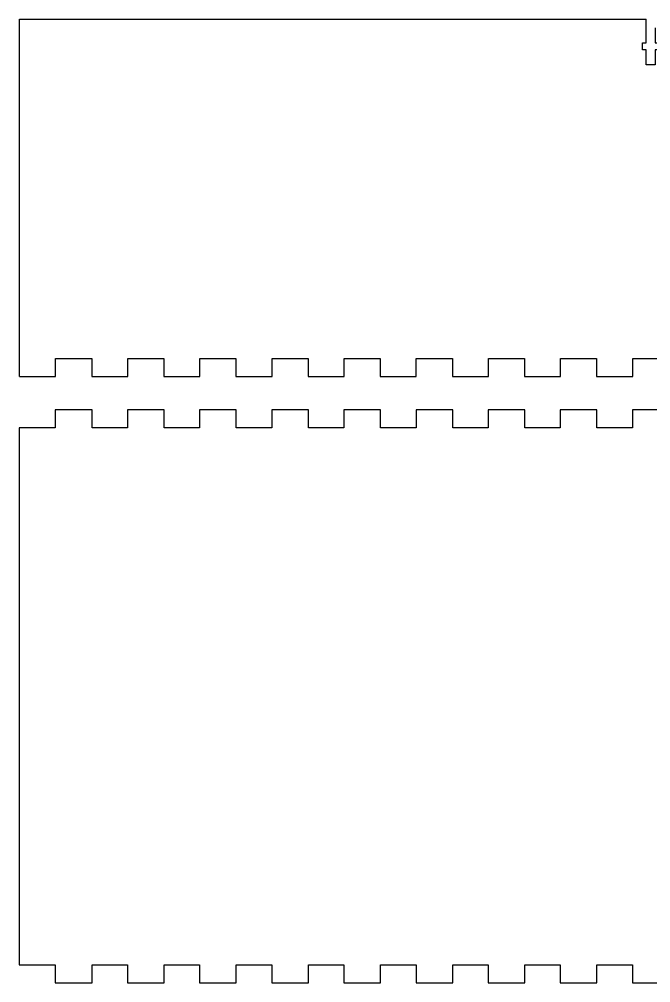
# Model space of a CAD drawing. Header units: millimetres. Extents: x -118 to 856, y -46 to 612.
# Drawn here: x 435.4 to 645.5, y 291.3 to 611.6 of the extents above; entities that cross this region are included whole.
import ezdxf

# ---------------------------------------------------------------- set-up
doc = ezdxf.new("R2010")
doc.units = ezdxf.units.MM

# ---------------------------------------------------------------- blocks, each defined once
blk = doc.blocks.new('M3 Bolt Nut Slot')
for p, q in [((-12.4, -3), (-12.4, 0)), ((-12.4, 0), (-7.4, 0)), ((-7.4, 0), (-7.4, 1.25)), ((-7.4, 1.25), (-5, 1.25)), ((-5, 1.25), (-5, 0)), ((-5, 0), (0, 0)), ((-7.4, -3), (-12.4, -3)), ((-7.4, -4.25), (-7.4, -3)), ((0, -3), (-5, -3)), ((-5, -3), (-5, -4.25)), ((-5, -4.25), (-7.4, -4.25))]:
    blk.add_line(p, q)
blk = doc.blocks.new('Back Panel')
for p, q in [((0, -115.952), (0, 2.798)), ((0, 2.798), (208.5, 2.798)), ((0, -115.952), (0, 2.798)), ((0, 2.798), (208.5, 2.798)), ((0, -115.952), (0, 2.798)), ((0, 2.798), (208.5, 2.798)), ((0, -115.952), (0, 2.798)), ((0, 2.798), (208.5, 2.798)), ((0, -115.952), (0, 2.798)), ((0, 2.798), (208.5, 2.798)), ((0, -115.952), (0, 2.798)), ((0, 2.798), (208.5, 2.798)), ((0, -115.952), (0, 2.798)), ((0, 2.798), (208.5, 2.798)), ((0, -115.952), (0, 2.798)), ((0, 2.798), (208.5, 2.798)), ((0, -115.952), (0, 2.798)), ((0, 2.798), (208.5, 2.798)), ((0, -115.952), (0, 2.798)), ((0, 2.798), (208.5, 2.798)), ((0, -115.952), (0, 2.798)), ((0, 2.798), (208.5, 2.798)), ((0, -115.952), (0, 2.798)), ((0, 2.798), (208.5, 2.798)), ((0, -115.952), (0, 2.798)), ((0, 2.798), (208.5, 2.798)), ((0, -115.952), (0, 2.798)), ((0, 2.798), (208.5, 2.798)), ((0, -115.952), (0, 2.798)), ((0, 2.798), (208.5, 2.798)), ((0, -115.952), (0, 2.798)), ((0, 2.798), (208.5, 2.798)), ((0, -115.952), (0, 2.798)), ((0, 2.798), (208.5, 2.798)), ((0, -115.952), (0, 2.798)), ((0, 2.798), (208.5, 2.798)), ((0, -115.952), (0, 2.798)), ((0, 2.798), (208.5, 2.798)), ((0, -115.952), (0, 2.798)), ((0, 2.798), (208.5, 2.798)), ((0, -115.952), (0, 2.798)), ((0, 2.798), (208.5, 2.798)), ((0, -115.952), (0, 2.798)), ((0, 2.798), (208.5, 2.798)), ((0, -115.952), (0, 2.798)), ((0, 2.798), (208.5, 2.798)), ((0, -115.952), (0, 2.798)), ((0, 2.798), (208.5, 2.798)), ((0, -115.952), (0, 2.798)), ((0, 2.798), (208.5, 2.798)), ((0, -115.952), (0, 2.798)), ((0, 2.798), (208.5, 2.798)), ((0, -115.952), (0, 2.798)), ((0, 2.798), (208.5, 2.798)), ((0, -115.952), (0, 2.798)), ((0, 2.798), (208.5, 2.798)), ((0, -115.952), (0, 2.798)), ((0, 2.798), (208.5, 2.798)), ((0, -115.952), (0, 2.798)), ((0, 2.798), (208.5, 2.798)), ((208.5, 0), (208.5, 2.798)), ((208.5, 0), (208.5, 2.798)), ((208.5, 0), (208.5, 2.798)), ((208.5, 0), (208.5, 2.798)), ((208.5, 0), (208.5, 2.798)), ((208.5, 0), (208.5, 2.798)), ((208.5, 0), (208.5, 2.798)), ((208.5, 0), (208.5, 2.798)), ((208.5, 0), (208.5, 2.798)), ((208.5, 0), (208.5, 2.798)), ((208.5, 0), (208.5, 2.798)), ((208.5, 0), (208.5, 2.798)), ((208.5, 0), (208.5, 2.798)), ((208.5, 0), (208.5, 2.798)), ((208.5, 0), (208.5, 2.798)), ((208.5, 0), (208.5, 2.798)), ((208.5, 0), (208.5, 2.798)), ((208.5, 0), (208.5, 2.798)), ((208.5, 0), (208.5, 2.798)), ((208.5, 0), (208.5, 2.798)), ((208.5, 0), (208.5, 2.798)), ((208.5, 0), (208.5, 2.798)), ((208.5, 0), (208.5, 2.798)), ((208.5, 0), (208.5, 2.798)), ((208.5, 0), (208.5, 2.798)), ((208.5, 0), (208.5, 2.798)), ((208.5, 0), (208.5, 2.798)), ((208.5, 0), (208.5, 2.798)), ((208.5, 0), (208.5, 2.798)), ((208.5, 0), (208.5, 2.798)), ((12, -115.952), (12, -109.952)), ((12, -109.952), (24, -109.952)), ((12, -115.952), (12, -109.952)), ((12, -109.952), (24, -109.952)), ((12, -115.952), (12, -109.952)), ((12, -109.952), (24, -109.952)), ((12, -115.952), (12, -109.952)), ((12, -109.952), (24, -109.952)), ((12, -115.952), (12, -109.952)), ((12, -109.952), (24, -109.952)), ((12, -115.952), (12, -109.952)), ((12, -109.952), (24, -109.952)), ((12, -115.952), (12, -109.952)), ((12, -109.952), (24, -109.952)), ((12, -115.952), (12, -109.952)), ((12, -109.952), (24, -109.952)), ((12, -115.952), (12, -109.952)), ((12, -109.952), (24, -109.952)), ((12, -115.952), (12, -109.952)), ((12, -109.952), (24, -109.952)), ((12, -115.952), (12, -109.952)), ((12, -109.952), (24, -109.952)), ((12, -115.952), (12, -109.952)), ((12, -109.952), (24, -109.952)), ((12, -115.952), (12, -109.952)), ((12, -109.952), (24, -109.952)), ((12, -115.952), (12, -109.952)), ((12, -109.952), (24, -109.952)), ((12, -115.952), (12, -109.952)), ((12, -109.952), (24, -109.952)), ((12, -115.952), (12, -109.952)), ((12, -109.952), (24, -109.952)), ((12, -115.952), (12, -109.952)), ((12, -109.952), (24, -109.952)), ((12, -115.952), (12, -109.952)), ((12, -109.952), (24, -109.952)), ((12, -115.952), (12, -109.952)), ((12, -109.952), (24, -109.952)), ((12, -115.952), (12, -109.952)), ((12, -109.952), (24, -109.952)), ((12, -115.952), (12, -109.952)), ((12, -109.952), (24, -109.952)), ((12, -115.952), (12, -109.952)), ((12, -109.952), (24, -109.952)), ((12, -115.952), (12, -109.952)), ((12, -109.952), (24, -109.952)), ((12, -115.952), (12, -109.952)), ((12, -109.952), (24, -109.952)), ((12, -115.952), (12, -109.952)), ((12, -109.952), (24, -109.952)), ((12, -115.952), (12, -109.952)), ((12, -109.952), (24, -109.952)), ((12, -115.952), (12, -109.952)), ((12, -109.952), (24, -109.952)), ((12, -115.952), (12, -109.952)), ((12, -109.952), (24, -109.952)), ((12, -115.952), (12, -109.952)), ((12, -109.952), (24, -109.952)), ((12, -115.952), (12, -109.952)), ((12, -109.952), (24, -109.952)), ((24, -109.952), (24, -115.952)), ((24, -109.952), (24, -115.952)), ((24, -109.952), (24, -115.952)), ((24, -109.952), (24, -115.952)), ((24, -109.952), (24, -115.952)), ((24, -109.952), (24, -115.952)), ((24, -109.952), (24, -115.952)), ((24, -109.952), (24, -115.952)), ((24, -109.952), (24, -115.952)), ((24, -109.952), (24, -115.952)), ((24, -109.952), (24, -115.952)), ((24, -109.952), (24, -115.952)), ((24, -109.952), (24, -115.952)), ((24, -109.952), (24, -115.952)), ((24, -109.952), (24, -115.952)), ((24, -109.952), (24, -115.952)), ((24, -109.952), (24, -115.952)), ((24, -109.952), (24, -115.952)), ((24, -109.952), (24, -115.952)), ((24, -109.952), (24, -115.952)), ((24, -109.952), (24, -115.952)), ((24, -109.952), (24, -115.952)), ((24, -109.952), (24, -115.952)), ((24, -109.952), (24, -115.952)), ((24, -109.952), (24, -115.952)), ((24, -109.952), (24, -115.952)), ((24, -109.952), (24, -115.952)), ((24, -109.952), (24, -115.952)), ((24, -109.952), (24, -115.952)), ((24, -109.952), (24, -115.952)), ((36, -115.952), (36, -109.952)), ((36, -109.952), (48, -109.952)), ((36, -115.952), (36, -109.952)), ((36, -109.952), (48, -109.952)), ((36, -115.952), (36, -109.952)), ((36, -109.952), (48, -109.952)), ((36, -115.952), (36, -109.952)), ((36, -109.952), (48, -109.952)), ((36, -115.952), (36, -109.952)), ((36, -109.952), (48, -109.952)), ((36, -115.952), (36, -109.952)), ((36, -109.952), (48, -109.952)), ((36, -115.952), (36, -109.952)), ((36, -109.952), (48, -109.952)), ((36, -115.952), (36, -109.952)), ((36, -109.952), (48, -109.952)), ((36, -115.952), (36, -109.952)), ((36, -109.952), (48, -109.952)), ((36, -115.952), (36, -109.952)), ((36, -109.952), (48, -109.952)), ((36, -115.952), (36, -109.952)), ((36, -109.952), (48, -109.952)), ((36, -115.952), (36, -109.952)), ((36, -109.952), (48, -109.952)), ((36, -115.952), (36, -109.952)), ((36, -109.952), (48, -109.952)), ((36, -115.952), (36, -109.952)), ((36, -109.952), (48, -109.952)), ((36, -115.952), (36, -109.952)), ((36, -109.952), (48, -109.952)), ((36, -115.952), (36, -109.952)), ((36, -109.952), (48, -109.952)), ((36, -115.952), (36, -109.952)), ((36, -109.952), (48, -109.952)), ((36, -115.952), (36, -109.952)), ((36, -109.952), (48, -109.952)), ((36, -115.952), (36, -109.952)), ((36, -109.952), (48, -109.952)), ((36, -115.952), (36, -109.952)), ((36, -109.952), (48, -109.952)), ((36, -115.952), (36, -109.952)), ((36, -109.952), (48, -109.952)), ((36, -115.952), (36, -109.952)), ((36, -109.952), (48, -109.952)), ((36, -115.952), (36, -109.952)), ((36, -109.952), (48, -109.952)), ((36, -115.952), (36, -109.952)), ((36, -109.952), (48, -109.952)), ((36, -115.952), (36, -109.952)), ((36, -109.952), (48, -109.952)), ((36, -115.952), (36, -109.952)), ((36, -109.952), (48, -109.952)), ((36, -115.952), (36, -109.952)), ((36, -109.952), (48, -109.952)), ((36, -115.952), (36, -109.952)), ((36, -109.952), (48, -109.952)), ((36, -115.952), (36, -109.952)), ((36, -109.952), (48, -109.952)), ((36, -115.952), (36, -109.952)), ((36, -109.952), (48, -109.952)), ((48, -109.952), (48, -115.952)), ((48, -109.952), (48, -115.952)), ((48, -109.952), (48, -115.952)), ((48, -109.952), (48, -115.952)), ((48, -109.952), (48, -115.952)), ((48, -109.952), (48, -115.952)), ((48, -109.952), (48, -115.952)), ((48, -109.952), (48, -115.952)), ((48, -109.952), (48, -115.952)), ((48, -109.952), (48, -115.952)), ((48, -109.952), (48, -115.952)), ((48, -109.952), (48, -115.952)), ((48, -109.952), (48, -115.952)), ((48, -109.952), (48, -115.952)), ((48, -109.952), (48, -115.952)), ((48, -109.952), (48, -115.952)), ((48, -109.952), (48, -115.952)), ((48, -109.952), (48, -115.952)), ((48, -109.952), (48, -115.952)), ((48, -109.952), (48, -115.952)), ((48, -109.952), (48, -115.952)), ((48, -109.952), (48, -115.952)), ((48, -109.952), (48, -115.952)), ((48, -109.952), (48, -115.952)), ((48, -109.952), (48, -115.952)), ((48, -109.952), (48, -115.952)), ((48, -109.952), (48, -115.952)), ((48, -109.952), (48, -115.952)), ((48, -109.952), (48, -115.952)), ((48, -109.952), (48, -115.952)), ((60, -115.952), (60, -109.952)), ((60, -109.952), (72, -109.952)), ((60, -115.952), (60, -109.952)), ((60, -109.952), (72, -109.952)), ((60, -115.952), (60, -109.952)), ((60, -109.952), (72, -109.952)), ((60, -115.952), (60, -109.952)), ((60, -109.952), (72, -109.952)), ((60, -115.952), (60, -109.952)), ((60, -109.952), (72, -109.952)), ((60, -115.952), (60, -109.952)), ((60, -109.952), (72, -109.952)), ((60, -115.952), (60, -109.952)), ((60, -109.952), (72, -109.952)), ((60, -115.952), (60, -109.952)), ((60, -109.952), (72, -109.952)), ((60, -115.952), (60, -109.952)), ((60, -109.952), (72, -109.952)), ((60, -115.952), (60, -109.952)), ((60, -109.952), (72, -109.952)), ((60, -115.952), (60, -109.952)), ((60, -109.952), (72, -109.952)), ((60, -115.952), (60, -109.952)), ((60, -109.952), (72, -109.952)), ((60, -115.952), (60, -109.952)), ((60, -109.952), (72, -109.952)), ((60, -115.952), (60, -109.952)), ((60, -109.952), (72, -109.952)), ((60, -115.952), (60, -109.952)), ((60, -109.952), (72, -109.952)), ((60, -115.952), (60, -109.952)), ((60, -109.952), (72, -109.952)), ((60, -115.952), (60, -109.952)), ((60, -109.952), (72, -109.952)), ((60, -115.952), (60, -109.952)), ((60, -109.952), (72, -109.952)), ((60, -115.952), (60, -109.952)), ((60, -109.952), (72, -109.952)), ((60, -115.952), (60, -109.952)), ((60, -109.952), (72, -109.952)), ((60, -115.952), (60, -109.952)), ((60, -109.952), (72, -109.952)), ((60, -115.952), (60, -109.952)), ((60, -109.952), (72, -109.952)), ((60, -115.952), (60, -109.952)), ((60, -109.952), (72, -109.952)), ((60, -115.952), (60, -109.952)), ((60, -109.952), (72, -109.952)), ((60, -115.952), (60, -109.952)), ((60, -109.952), (72, -109.952)), ((60, -115.952), (60, -109.952)), ((60, -109.952), (72, -109.952)), ((60, -115.952), (60, -109.952)), ((60, -109.952), (72, -109.952)), ((60, -115.952), (60, -109.952)), ((60, -109.952), (72, -109.952)), ((60, -115.952), (60, -109.952)), ((60, -109.952), (72, -109.952)), ((60, -115.952), (60, -109.952)), ((60, -109.952), (72, -109.952)), ((72, -109.952), (72, -115.952)), ((72, -109.952), (72, -115.952)), ((72, -109.952), (72, -115.952)), ((72, -109.952), (72, -115.952)), ((72, -109.952), (72, -115.952)), ((72, -109.952), (72, -115.952)), ((72, -109.952), (72, -115.952)), ((72, -109.952), (72, -115.952)), ((72, -109.952), (72, -115.952)), ((72, -109.952), (72, -115.952)), ((72, -109.952), (72, -115.952)), ((72, -109.952), (72, -115.952)), ((72, -109.952), (72, -115.952)), ((72, -109.952), (72, -115.952)), ((72, -109.952), (72, -115.952)), ((72, -109.952), (72, -115.952)), ((72, -109.952), (72, -115.952)), ((72, -109.952), (72, -115.952)), ((72, -109.952), (72, -115.952)), ((72, -109.952), (72, -115.952)), ((72, -109.952), (72, -115.952)), ((72, -109.952), (72, -115.952)), ((72, -109.952), (72, -115.952)), ((72, -109.952), (72, -115.952)), ((72, -109.952), (72, -115.952)), ((72, -109.952), (72, -115.952)), ((72, -109.952), (72, -115.952)), ((72, -109.952), (72, -115.952)), ((72, -109.952), (72, -115.952)), ((72, -109.952), (72, -115.952)), ((84, -115.952), (84, -109.952)), ((84, -109.952), (96, -109.952)), ((84, -115.952), (84, -109.952)), ((84, -109.952), (96, -109.952)), ((84, -115.952), (84, -109.952)), ((84, -109.952), (96, -109.952)), ((84, -115.952), (84, -109.952)), ((84, -109.952), (96, -109.952)), ((84, -115.952), (84, -109.952)), ((84, -109.952), (96, -109.952)), ((84, -115.952), (84, -109.952)), ((84, -109.952), (96, -109.952)), ((84, -115.952), (84, -109.952)), ((84, -109.952), (96, -109.952)), ((84, -115.952), (84, -109.952)), ((84, -109.952), (96, -109.952)), ((84, -115.952), (84, -109.952)), ((84, -109.952), (96, -109.952)), ((84, -115.952), (84, -109.952)), ((84, -109.952), (96, -109.952)), ((84, -115.952), (84, -109.952)), ((84, -109.952), (96, -109.952)), ((84, -115.952), (84, -109.952)), ((84, -109.952), (96, -109.952)), ((84, -115.952), (84, -109.952)), ((84, -109.952), (96, -109.952)), ((84, -115.952), (84, -109.952)), ((84, -109.952), (96, -109.952)), ((84, -115.952), (84, -109.952)), ((84, -109.952), (96, -109.952)), ((84, -115.952), (84, -109.952)), ((84, -109.952), (96, -109.952)), ((84, -115.952), (84, -109.952)), ((84, -109.952), (96, -109.952)), ((84, -115.952), (84, -109.952)), ((84, -109.952), (96, -109.952)), ((84, -115.952), (84, -109.952)), ((84, -109.952), (96, -109.952)), ((84, -115.952), (84, -109.952)), ((84, -109.952), (96, -109.952)), ((84, -115.952), (84, -109.952)), ((84, -109.952), (96, -109.952)), ((84, -115.952), (84, -109.952)), ((84, -109.952), (96, -109.952)), ((84, -115.952), (84, -109.952)), ((84, -109.952), (96, -109.952)), ((84, -115.952), (84, -109.952)), ((84, -109.952), (96, -109.952)), ((84, -115.952), (84, -109.952)), ((84, -109.952), (96, -109.952)), ((84, -115.952), (84, -109.952)), ((84, -109.952), (96, -109.952)), ((84, -115.952), (84, -109.952)), ((84, -109.952), (96, -109.952)), ((84, -115.952), (84, -109.952)), ((84, -109.952), (96, -109.952)), ((84, -115.952), (84, -109.952)), ((84, -109.952), (96, -109.952)), ((84, -115.952), (84, -109.952)), ((84, -109.952), (96, -109.952)), ((96, -109.952), (96, -115.952)), ((96, -109.952), (96, -115.952)), ((96, -109.952), (96, -115.952)), ((96, -109.952), (96, -115.952)), ((96, -109.952), (96, -115.952)), ((96, -109.952), (96, -115.952)), ((96, -109.952), (96, -115.952)), ((96, -109.952), (96, -115.952)), ((96, -109.952), (96, -115.952)), ((96, -109.952), (96, -115.952)), ((96, -109.952), (96, -115.952)), ((96, -109.952), (96, -115.952)), ((96, -109.952), (96, -115.952)), ((96, -109.952), (96, -115.952)), ((96, -109.952), (96, -115.952)), ((96, -109.952), (96, -115.952)), ((96, -109.952), (96, -115.952)), ((96, -109.952), (96, -115.952)), ((96, -109.952), (96, -115.952)), ((96, -109.952), (96, -115.952)), ((96, -109.952), (96, -115.952)), ((96, -109.952), (96, -115.952)), ((96, -109.952), (96, -115.952)), ((96, -109.952), (96, -115.952)), ((96, -109.952), (96, -115.952)), ((96, -109.952), (96, -115.952)), ((96, -109.952), (96, -115.952)), ((96, -109.952), (96, -115.952)), ((96, -109.952), (96, -115.952)), ((96, -109.952), (96, -115.952)), ((108, -115.952), (108, -109.952)), ((108, -109.952), (120, -109.952)), ((108, -115.952), (108, -109.952)), ((108, -109.952), (120, -109.952)), ((108, -115.952), (108, -109.952)), ((108, -109.952), (120, -109.952)), ((108, -115.952), (108, -109.952)), ((108, -109.952), (120, -109.952)), ((108, -115.952), (108, -109.952)), ((108, -109.952), (120, -109.952)), ((108, -115.952), (108, -109.952)), ((108, -109.952), (120, -109.952)), ((108, -115.952), (108, -109.952)), ((108, -109.952), (120, -109.952)), ((108, -115.952), (108, -109.952)), ((108, -109.952), (120, -109.952)), ((108, -115.952), (108, -109.952)), ((108, -109.952), (120, -109.952)), ((108, -115.952), (108, -109.952)), ((108, -109.952), (120, -109.952)), ((108, -115.952), (108, -109.952)), ((108, -109.952), (120, -109.952)), ((108, -115.952), (108, -109.952)), ((108, -109.952), (120, -109.952)), ((108, -115.952), (108, -109.952)), ((108, -109.952), (120, -109.952)), ((108, -115.952), (108, -109.952)), ((108, -109.952), (120, -109.952)), ((108, -115.952), (108, -109.952)), ((108, -109.952), (120, -109.952)), ((108, -115.952), (108, -109.952)), ((108, -109.952), (120, -109.952)), ((108, -115.952), (108, -109.952)), ((108, -109.952), (120, -109.952)), ((108, -115.952), (108, -109.952)), ((108, -109.952), (120, -109.952)), ((108, -115.952), (108, -109.952)), ((108, -109.952), (120, -109.952)), ((108, -115.952), (108, -109.952)), ((108, -109.952), (120, -109.952)), ((108, -115.952), (108, -109.952)), ((108, -109.952), (120, -109.952)), ((108, -115.952), (108, -109.952)), ((108, -109.952), (120, -109.952)), ((108, -115.952), (108, -109.952)), ((108, -109.952), (120, -109.952)), ((108, -115.952), (108, -109.952)), ((108, -109.952), (120, -109.952)), ((108, -115.952), (108, -109.952)), ((108, -109.952), (120, -109.952)), ((108, -115.952), (108, -109.952)), ((108, -109.952), (120, -109.952)), ((108, -115.952), (108, -109.952)), ((108, -109.952), (120, -109.952)), ((108, -115.952), (108, -109.952)), ((108, -109.952), (120, -109.952)), ((108, -115.952), (108, -109.952)), ((108, -109.952), (120, -109.952)), ((108, -115.952), (108, -109.952)), ((108, -109.952), (120, -109.952)), ((120, -109.952), (120, -115.952)), ((120, -109.952), (120, -115.952)), ((120, -109.952), (120, -115.952)), ((120, -109.952), (120, -115.952)), ((120, -109.952), (120, -115.952)), ((120, -109.952), (120, -115.952)), ((120, -109.952), (120, -115.952)), ((120, -109.952), (120, -115.952)), ((120, -109.952), (120, -115.952)), ((120, -109.952), (120, -115.952)), ((120, -109.952), (120, -115.952)), ((120, -109.952), (120, -115.952)), ((120, -109.952), (120, -115.952)), ((120, -109.952), (120, -115.952)), ((120, -109.952), (120, -115.952)), ((120, -109.952), (120, -115.952)), ((120, -109.952), (120, -115.952)), ((120, -109.952), (120, -115.952)), ((120, -109.952), (120, -115.952)), ((120, -109.952), (120, -115.952)), ((120, -109.952), (120, -115.952)), ((120, -109.952), (120, -115.952)), ((120, -109.952), (120, -115.952)), ((120, -109.952), (120, -115.952)), ((120, -109.952), (120, -115.952)), ((120, -109.952), (120, -115.952)), ((120, -109.952), (120, -115.952)), ((120, -109.952), (120, -115.952)), ((120, -109.952), (120, -115.952)), ((120, -109.952), (120, -115.952)), ((132, -115.952), (132, -109.952)), ((132, -109.952), (144, -109.952)), ((132, -115.952), (132, -109.952)), ((132, -109.952), (144, -109.952)), ((132, -115.952), (132, -109.952)), ((132, -109.952), (144, -109.952)), ((132, -115.952), (132, -109.952)), ((132, -109.952), (144, -109.952)), ((132, -115.952), (132, -109.952)), ((132, -109.952), (144, -109.952)), ((132, -115.952), (132, -109.952)), ((132, -109.952), (144, -109.952)), ((132, -115.952), (132, -109.952)), ((132, -109.952), (144, -109.952)), ((132, -115.952), (132, -109.952)), ((132, -109.952), (144, -109.952)), ((132, -115.952), (132, -109.952)), ((132, -109.952), (144, -109.952)), ((132, -115.952), (132, -109.952)), ((132, -109.952), (144, -109.952)), ((132, -115.952), (132, -109.952)), ((132, -109.952), (144, -109.952)), ((132, -115.952), (132, -109.952)), ((132, -109.952), (144, -109.952)), ((132, -115.952), (132, -109.952)), ((132, -109.952), (144, -109.952)), ((132, -115.952), (132, -109.952)), ((132, -109.952), (144, -109.952)), ((132, -115.952), (132, -109.952)), ((132, -109.952), (144, -109.952)), ((132, -115.952), (132, -109.952)), ((132, -109.952), (144, -109.952)), ((132, -115.952), (132, -109.952)), ((132, -109.952), (144, -109.952)), ((132, -115.952), (132, -109.952)), ((132, -109.952), (144, -109.952)), ((132, -115.952), (132, -109.952)), ((132, -109.952), (144, -109.952)), ((132, -115.952), (132, -109.952)), ((132, -109.952), (144, -109.952)), ((132, -115.952), (132, -109.952)), ((132, -109.952), (144, -109.952)), ((132, -115.952), (132, -109.952)), ((132, -109.952), (144, -109.952)), ((132, -115.952), (132, -109.952)), ((132, -109.952), (144, -109.952)), ((132, -115.952), (132, -109.952)), ((132, -109.952), (144, -109.952)), ((132, -115.952), (132, -109.952)), ((132, -109.952), (144, -109.952)), ((132, -115.952), (132, -109.952)), ((132, -109.952), (144, -109.952)), ((132, -115.952), (132, -109.952)), ((132, -109.952), (144, -109.952)), ((132, -115.952), (132, -109.952)), ((132, -109.952), (144, -109.952)), ((132, -115.952), (132, -109.952)), ((132, -109.952), (144, -109.952)), ((132, -115.952), (132, -109.952)), ((132, -109.952), (144, -109.952)), ((144, -109.952), (144, -115.952)), ((144, -109.952), (144, -115.952)), ((144, -109.952), (144, -115.952)), ((144, -109.952), (144, -115.952)), ((144, -109.952), (144, -115.952)), ((144, -109.952), (144, -115.952)), ((144, -109.952), (144, -115.952)), ((144, -109.952), (144, -115.952)), ((144, -109.952), (144, -115.952)), ((144, -109.952), (144, -115.952)), ((144, -109.952), (144, -115.952)), ((144, -109.952), (144, -115.952)), ((144, -109.952), (144, -115.952)), ((144, -109.952), (144, -115.952)), ((144, -109.952), (144, -115.952)), ((144, -109.952), (144, -115.952)), ((144, -109.952), (144, -115.952)), ((144, -109.952), (144, -115.952)), ((144, -109.952), (144, -115.952)), ((144, -109.952), (144, -115.952)), ((144, -109.952), (144, -115.952)), ((144, -109.952), (144, -115.952)), ((144, -109.952), (144, -115.952)), ((144, -109.952), (144, -115.952)), ((144, -109.952), (144, -115.952)), ((144, -109.952), (144, -115.952)), ((144, -109.952), (144, -115.952)), ((144, -109.952), (144, -115.952)), ((144, -109.952), (144, -115.952)), ((144, -109.952), (144, -115.952)), ((156, -115.952), (156, -109.952)), ((156, -109.952), (168, -109.952)), ((156, -115.952), (156, -109.952)), ((156, -109.952), (168, -109.952)), ((156, -115.952), (156, -109.952)), ((156, -109.952), (168, -109.952)), ((156, -115.952), (156, -109.952)), ((156, -109.952), (168, -109.952)), ((156, -115.952), (156, -109.952)), ((156, -109.952), (168, -109.952)), ((156, -115.952), (156, -109.952)), ((156, -109.952), (168, -109.952)), ((156, -115.952), (156, -109.952)), ((156, -109.952), (168, -109.952)), ((156, -115.952), (156, -109.952)), ((156, -109.952), (168, -109.952)), ((156, -115.952), (156, -109.952)), ((156, -109.952), (168, -109.952)), ((156, -115.952), (156, -109.952)), ((156, -109.952), (168, -109.952)), ((156, -115.952), (156, -109.952)), ((156, -109.952), (168, -109.952)), ((156, -115.952), (156, -109.952)), ((156, -109.952), (168, -109.952)), ((156, -115.952), (156, -109.952)), ((156, -109.952), (168, -109.952)), ((156, -115.952), (156, -109.952)), ((156, -109.952), (168, -109.952)), ((156, -115.952), (156, -109.952)), ((156, -109.952), (168, -109.952)), ((156, -115.952), (156, -109.952)), ((156, -109.952), (168, -109.952)), ((156, -115.952), (156, -109.952)), ((156, -109.952), (168, -109.952)), ((156, -115.952), (156, -109.952)), ((156, -109.952), (168, -109.952)), ((156, -115.952), (156, -109.952)), ((156, -109.952), (168, -109.952)), ((156, -115.952), (156, -109.952)), ((156, -109.952), (168, -109.952)), ((156, -115.952), (156, -109.952)), ((156, -109.952), (168, -109.952)), ((156, -115.952), (156, -109.952)), ((156, -109.952), (168, -109.952)), ((156, -115.952), (156, -109.952)), ((156, -109.952), (168, -109.952)), ((156, -115.952), (156, -109.952)), ((156, -109.952), (168, -109.952)), ((156, -115.952), (156, -109.952)), ((156, -109.952), (168, -109.952)), ((156, -115.952), (156, -109.952)), ((156, -109.952), (168, -109.952)), ((156, -115.952), (156, -109.952)), ((156, -109.952), (168, -109.952)), ((156, -115.952), (156, -109.952)), ((156, -109.952), (168, -109.952)), ((156, -115.952), (156, -109.952)), ((156, -109.952), (168, -109.952)), ((156, -115.952), (156, -109.952)), ((156, -109.952), (168, -109.952)), ((168, -109.952), (168, -115.952)), ((168, -109.952), (168, -115.952)), ((168, -109.952), (168, -115.952)), ((168, -109.952), (168, -115.952)), ((168, -109.952), (168, -115.952)), ((168, -109.952), (168, -115.952)), ((168, -109.952), (168, -115.952)), ((168, -109.952), (168, -115.952)), ((168, -109.952), (168, -115.952)), ((168, -109.952), (168, -115.952)), ((168, -109.952), (168, -115.952)), ((168, -109.952), (168, -115.952)), ((168, -109.952), (168, -115.952)), ((168, -109.952), (168, -115.952)), ((168, -109.952), (168, -115.952)), ((168, -109.952), (168, -115.952)), ((168, -109.952), (168, -115.952)), ((168, -109.952), (168, -115.952)), ((168, -109.952), (168, -115.952)), ((168, -109.952), (168, -115.952)), ((168, -109.952), (168, -115.952)), ((168, -109.952), (168, -115.952)), ((168, -109.952), (168, -115.952)), ((168, -109.952), (168, -115.952)), ((168, -109.952), (168, -115.952)), ((168, -109.952), (168, -115.952)), ((168, -109.952), (168, -115.952)), ((168, -109.952), (168, -115.952)), ((168, -109.952), (168, -115.952)), ((168, -109.952), (168, -115.952)), ((180, -115.952), (180, -109.952)), ((180, -109.952), (192, -109.952)), ((180, -115.952), (180, -109.952)), ((180, -109.952), (192, -109.952)), ((180, -115.952), (180, -109.952)), ((180, -109.952), (192, -109.952)), ((180, -115.952), (180, -109.952)), ((180, -109.952), (192, -109.952)), ((180, -115.952), (180, -109.952)), ((180, -109.952), (192, -109.952)), ((180, -115.952), (180, -109.952)), ((180, -109.952), (192, -109.952)), ((180, -115.952), (180, -109.952)), ((180, -109.952), (192, -109.952)), ((180, -115.952), (180, -109.952)), ((180, -109.952), (192, -109.952)), ((180, -115.952), (180, -109.952)), ((180, -109.952), (192, -109.952)), ((180, -115.952), (180, -109.952)), ((180, -109.952), (192, -109.952)), ((180, -115.952), (180, -109.952)), ((180, -109.952), (192, -109.952)), ((180, -115.952), (180, -109.952)), ((180, -109.952), (192, -109.952)), ((180, -115.952), (180, -109.952)), ((180, -109.952), (192, -109.952)), ((180, -115.952), (180, -109.952)), ((180, -109.952), (192, -109.952)), ((180, -115.952), (180, -109.952)), ((180, -109.952), (192, -109.952)), ((180, -115.952), (180, -109.952)), ((180, -109.952), (192, -109.952)), ((180, -115.952), (180, -109.952)), ((180, -109.952), (192, -109.952)), ((180, -115.952), (180, -109.952)), ((180, -109.952), (192, -109.952)), ((180, -115.952), (180, -109.952)), ((180, -109.952), (192, -109.952)), ((180, -115.952), (180, -109.952)), ((180, -109.952), (192, -109.952)), ((180, -115.952), (180, -109.952)), ((180, -109.952), (192, -109.952)), ((180, -115.952), (180, -109.952)), ((180, -109.952), (192, -109.952)), ((180, -115.952), (180, -109.952)), ((180, -109.952), (192, -109.952)), ((180, -115.952), (180, -109.952)), ((180, -109.952), (192, -109.952)), ((180, -115.952), (180, -109.952)), ((180, -109.952), (192, -109.952)), ((180, -115.952), (180, -109.952)), ((180, -109.952), (192, -109.952)), ((180, -115.952), (180, -109.952)), ((180, -109.952), (192, -109.952)), ((180, -115.952), (180, -109.952)), ((180, -109.952), (192, -109.952)), ((180, -115.952), (180, -109.952)), ((180, -109.952), (192, -109.952)), ((180, -115.952), (180, -109.952)), ((180, -109.952), (192, -109.952)), ((192, -109.952), (192, -115.952)), ((192, -109.952), (192, -115.952)), ((192, -109.952), (192, -115.952)), ((192, -109.952), (192, -115.952)), ((192, -109.952), (192, -115.952)), ((192, -109.952), (192, -115.952)), ((192, -109.952), (192, -115.952)), ((192, -109.952), (192, -115.952)), ((192, -109.952), (192, -115.952)), ((192, -109.952), (192, -115.952)), ((192, -109.952), (192, -115.952)), ((192, -109.952), (192, -115.952)), ((192, -109.952), (192, -115.952)), ((192, -109.952), (192, -115.952)), ((192, -109.952), (192, -115.952)), ((192, -109.952), (192, -115.952)), ((192, -109.952), (192, -115.952)), ((192, -109.952), (192, -115.952)), ((192, -109.952), (192, -115.952)), ((192, -109.952), (192, -115.952)), ((192, -109.952), (192, -115.952)), ((192, -109.952), (192, -115.952)), ((192, -109.952), (192, -115.952)), ((192, -109.952), (192, -115.952)), ((192, -109.952), (192, -115.952)), ((192, -109.952), (192, -115.952)), ((192, -109.952), (192, -115.952)), ((192, -109.952), (192, -115.952)), ((192, -109.952), (192, -115.952)), ((192, -109.952), (192, -115.952)), ((204, -115.952), (204, -109.952)), ((204, -109.952), (216, -109.952)), ((204, -115.952), (204, -109.952)), ((204, -109.952), (216, -109.952)), ((204, -115.952), (204, -109.952)), ((204, -109.952), (216, -109.952)), ((204, -115.952), (204, -109.952)), ((204, -109.952), (216, -109.952)), ((204, -115.952), (204, -109.952)), ((204, -109.952), (216, -109.952)), ((204, -115.952), (204, -109.952)), ((204, -109.952), (216, -109.952)), ((204, -115.952), (204, -109.952)), ((204, -109.952), (216, -109.952)), ((204, -115.952), (204, -109.952)), ((204, -109.952), (216, -109.952)), ((204, -115.952), (204, -109.952)), ((204, -109.952), (216, -109.952)), ((204, -115.952), (204, -109.952)), ((204, -109.952), (216, -109.952)), ((204, -115.952), (204, -109.952)), ((204, -109.952), (216, -109.952)), ((204, -115.952), (204, -109.952)), ((204, -109.952), (216, -109.952)), ((204, -115.952), (204, -109.952)), ((204, -109.952), (216, -109.952)), ((204, -115.952), (204, -109.952)), ((204, -109.952), (216, -109.952)), ((204, -115.952), (204, -109.952)), ((204, -109.952), (216, -109.952)), ((204, -115.952), (204, -109.952)), ((204, -109.952), (216, -109.952)), ((204, -115.952), (204, -109.952)), ((204, -109.952), (216, -109.952)), ((204, -115.952), (204, -109.952)), ((204, -109.952), (216, -109.952)), ((204, -115.952), (204, -109.952)), ((204, -109.952), (216, -109.952)), ((204, -115.952), (204, -109.952)), ((204, -109.952), (216, -109.952)), ((204, -115.952), (204, -109.952)), ((204, -109.952), (216, -109.952)), ((204, -115.952), (204, -109.952)), ((204, -109.952), (216, -109.952)), ((204, -115.952), (204, -109.952)), ((204, -109.952), (216, -109.952)), ((204, -115.952), (204, -109.952)), ((204, -109.952), (216, -109.952)), ((204, -115.952), (204, -109.952)), ((204, -109.952), (216, -109.952)), ((204, -115.952), (204, -109.952)), ((204, -109.952), (216, -109.952)), ((204, -115.952), (204, -109.952)), ((204, -109.952), (216, -109.952)), ((204, -115.952), (204, -109.952)), ((204, -109.952), (216, -109.952)), ((204, -115.952), (204, -109.952)), ((204, -109.952), (216, -109.952)), ((204, -115.952), (204, -109.952)), ((204, -109.952), (216, -109.952)), ((0, -115.952), (12, -115.952)), ((0, -115.952), (12, -115.952)), ((0, -115.952), (12, -115.952)), ((0, -115.952), (12, -115.952)), ((0, -115.952), (12, -115.952)), ((0, -115.952), (12, -115.952)), ((0, -115.952), (12, -115.952)), ((0, -115.952), (12, -115.952)), ((0, -115.952), (12, -115.952)), ((0, -115.952), (12, -115.952)), ((0, -115.952), (12, -115.952)), ((0, -115.952), (12, -115.952)), ((0, -115.952), (12, -115.952)), ((0, -115.952), (12, -115.952)), ((0, -115.952), (12, -115.952)), ((0, -115.952), (12, -115.952)), ((0, -115.952), (12, -115.952)), ((0, -115.952), (12, -115.952)), ((0, -115.952), (12, -115.952)), ((0, -115.952), (12, -115.952)), ((0, -115.952), (12, -115.952)), ((0, -115.952), (12, -115.952)), ((0, -115.952), (12, -115.952)), ((0, -115.952), (12, -115.952)), ((0, -115.952), (12, -115.952)), ((0, -115.952), (12, -115.952)), ((0, -115.952), (12, -115.952)), ((0, -115.952), (12, -115.952)), ((0, -115.952), (12, -115.952)), ((0, -115.952), (12, -115.952)), ((24, -115.952), (36, -115.952)), ((24, -115.952), (36, -115.952)), ((24, -115.952), (36, -115.952)), ((24, -115.952), (36, -115.952)), ((24, -115.952), (36, -115.952)), ((24, -115.952), (36, -115.952)), ((24, -115.952), (36, -115.952)), ((24, -115.952), (36, -115.952)), ((24, -115.952), (36, -115.952)), ((24, -115.952), (36, -115.952)), ((24, -115.952), (36, -115.952)), ((24, -115.952), (36, -115.952)), ((24, -115.952), (36, -115.952)), ((24, -115.952), (36, -115.952)), ((24, -115.952), (36, -115.952)), ((24, -115.952), (36, -115.952)), ((24, -115.952), (36, -115.952)), ((24, -115.952), (36, -115.952)), ((24, -115.952), (36, -115.952)), ((24, -115.952), (36, -115.952)), ((24, -115.952), (36, -115.952)), ((24, -115.952), (36, -115.952)), ((24, -115.952), (36, -115.952)), ((24, -115.952), (36, -115.952)), ((24, -115.952), (36, -115.952)), ((24, -115.952), (36, -115.952)), ((24, -115.952), (36, -115.952)), ((24, -115.952), (36, -115.952)), ((24, -115.952), (36, -115.952)), ((24, -115.952), (36, -115.952)), ((48, -115.952), (60, -115.952)), ((48, -115.952), (60, -115.952)), ((48, -115.952), (60, -115.952)), ((48, -115.952), (60, -115.952)), ((48, -115.952), (60, -115.952)), ((48, -115.952), (60, -115.952)), ((48, -115.952), (60, -115.952)), ((48, -115.952), (60, -115.952)), ((48, -115.952), (60, -115.952)), ((48, -115.952), (60, -115.952)), ((48, -115.952), (60, -115.952)), ((48, -115.952), (60, -115.952)), ((48, -115.952), (60, -115.952)), ((48, -115.952), (60, -115.952)), ((48, -115.952), (60, -115.952)), ((48, -115.952), (60, -115.952)), ((48, -115.952), (60, -115.952)), ((48, -115.952), (60, -115.952)), ((48, -115.952), (60, -115.952)), ((48, -115.952), (60, -115.952)), ((48, -115.952), (60, -115.952)), ((48, -115.952), (60, -115.952)), ((48, -115.952), (60, -115.952)), ((48, -115.952), (60, -115.952)), ((48, -115.952), (60, -115.952)), ((48, -115.952), (60, -115.952)), ((48, -115.952), (60, -115.952)), ((48, -115.952), (60, -115.952)), ((48, -115.952), (60, -115.952)), ((48, -115.952), (60, -115.952)), ((72, -115.952), (84, -115.952)), ((72, -115.952), (84, -115.952)), ((72, -115.952), (84, -115.952)), ((72, -115.952), (84, -115.952)), ((72, -115.952), (84, -115.952)), ((72, -115.952), (84, -115.952)), ((72, -115.952), (84, -115.952)), ((72, -115.952), (84, -115.952)), ((72, -115.952), (84, -115.952)), ((72, -115.952), (84, -115.952)), ((72, -115.952), (84, -115.952)), ((72, -115.952), (84, -115.952)), ((72, -115.952), (84, -115.952)), ((72, -115.952), (84, -115.952)), ((72, -115.952), (84, -115.952)), ((72, -115.952), (84, -115.952)), ((72, -115.952), (84, -115.952)), ((72, -115.952), (84, -115.952)), ((72, -115.952), (84, -115.952)), ((72, -115.952), (84, -115.952)), ((72, -115.952), (84, -115.952)), ((72, -115.952), (84, -115.952)), ((72, -115.952), (84, -115.952)), ((72, -115.952), (84, -115.952)), ((72, -115.952), (84, -115.952)), ((72, -115.952), (84, -115.952)), ((72, -115.952), (84, -115.952)), ((72, -115.952), (84, -115.952)), ((72, -115.952), (84, -115.952)), ((72, -115.952), (84, -115.952)), ((96, -115.952), (108, -115.952)), ((96, -115.952), (108, -115.952)), ((96, -115.952), (108, -115.952)), ((96, -115.952), (108, -115.952)), ((96, -115.952), (108, -115.952)), ((96, -115.952), (108, -115.952)), ((96, -115.952), (108, -115.952)), ((96, -115.952), (108, -115.952)), ((96, -115.952), (108, -115.952)), ((96, -115.952), (108, -115.952)), ((96, -115.952), (108, -115.952)), ((96, -115.952), (108, -115.952)), ((96, -115.952), (108, -115.952)), ((96, -115.952), (108, -115.952)), ((96, -115.952), (108, -115.952)), ((96, -115.952), (108, -115.952)), ((96, -115.952), (108, -115.952)), ((96, -115.952), (108, -115.952)), ((96, -115.952), (108, -115.952)), ((96, -115.952), (108, -115.952)), ((96, -115.952), (108, -115.952)), ((96, -115.952), (108, -115.952)), ((96, -115.952), (108, -115.952)), ((96, -115.952), (108, -115.952)), ((96, -115.952), (108, -115.952)), ((96, -115.952), (108, -115.952)), ((96, -115.952), (108, -115.952)), ((96, -115.952), (108, -115.952)), ((96, -115.952), (108, -115.952)), ((96, -115.952), (108, -115.952)), ((120, -115.952), (132, -115.952)), ((120, -115.952), (132, -115.952)), ((120, -115.952), (132, -115.952)), ((120, -115.952), (132, -115.952)), ((120, -115.952), (132, -115.952)), ((120, -115.952), (132, -115.952)), ((120, -115.952), (132, -115.952)), ((120, -115.952), (132, -115.952)), ((120, -115.952), (132, -115.952)), ((120, -115.952), (132, -115.952)), ((120, -115.952), (132, -115.952)), ((120, -115.952), (132, -115.952)), ((120, -115.952), (132, -115.952)), ((120, -115.952), (132, -115.952)), ((120, -115.952), (132, -115.952)), ((120, -115.952), (132, -115.952)), ((120, -115.952), (132, -115.952)), ((120, -115.952), (132, -115.952)), ((120, -115.952), (132, -115.952)), ((120, -115.952), (132, -115.952)), ((120, -115.952), (132, -115.952)), ((120, -115.952), (132, -115.952)), ((120, -115.952), (132, -115.952)), ((120, -115.952), (132, -115.952)), ((120, -115.952), (132, -115.952)), ((120, -115.952), (132, -115.952)), ((120, -115.952), (132, -115.952)), ((120, -115.952), (132, -115.952)), ((120, -115.952), (132, -115.952)), ((120, -115.952), (132, -115.952)), ((144, -115.952), (156, -115.952)), ((144, -115.952), (156, -115.952)), ((144, -115.952), (156, -115.952)), ((144, -115.952), (156, -115.952)), ((144, -115.952), (156, -115.952)), ((144, -115.952), (156, -115.952)), ((144, -115.952), (156, -115.952)), ((144, -115.952), (156, -115.952)), ((144, -115.952), (156, -115.952)), ((144, -115.952), (156, -115.952)), ((144, -115.952), (156, -115.952)), ((144, -115.952), (156, -115.952)), ((144, -115.952), (156, -115.952)), ((144, -115.952), (156, -115.952)), ((144, -115.952), (156, -115.952)), ((144, -115.952), (156, -115.952)), ((144, -115.952), (156, -115.952)), ((144, -115.952), (156, -115.952)), ((144, -115.952), (156, -115.952)), ((144, -115.952), (156, -115.952)), ((144, -115.952), (156, -115.952)), ((144, -115.952), (156, -115.952)), ((144, -115.952), (156, -115.952)), ((144, -115.952), (156, -115.952)), ((144, -115.952), (156, -115.952)), ((144, -115.952), (156, -115.952)), ((144, -115.952), (156, -115.952)), ((144, -115.952), (156, -115.952)), ((144, -115.952), (156, -115.952)), ((144, -115.952), (156, -115.952)), ((168, -115.952), (180, -115.952)), ((168, -115.952), (180, -115.952)), ((168, -115.952), (180, -115.952)), ((168, -115.952), (180, -115.952)), ((168, -115.952), (180, -115.952)), ((168, -115.952), (180, -115.952)), ((168, -115.952), (180, -115.952)), ((168, -115.952), (180, -115.952)), ((168, -115.952), (180, -115.952)), ((168, -115.952), (180, -115.952)), ((168, -115.952), (180, -115.952)), ((168, -115.952), (180, -115.952)), ((168, -115.952), (180, -115.952)), ((168, -115.952), (180, -115.952)), ((168, -115.952), (180, -115.952)), ((168, -115.952), (180, -115.952)), ((168, -115.952), (180, -115.952)), ((168, -115.952), (180, -115.952)), ((168, -115.952), (180, -115.952)), ((168, -115.952), (180, -115.952)), ((168, -115.952), (180, -115.952)), ((168, -115.952), (180, -115.952)), ((168, -115.952), (180, -115.952)), ((168, -115.952), (180, -115.952)), ((168, -115.952), (180, -115.952)), ((168, -115.952), (180, -115.952)), ((168, -115.952), (180, -115.952)), ((168, -115.952), (180, -115.952)), ((168, -115.952), (180, -115.952)), ((168, -115.952), (180, -115.952)), ((192, -115.952), (204, -115.952)), ((192, -115.952), (204, -115.952)), ((192, -115.952), (204, -115.952)), ((192, -115.952), (204, -115.952)), ((192, -115.952), (204, -115.952)), ((192, -115.952), (204, -115.952)), ((192, -115.952), (204, -115.952)), ((192, -115.952), (204, -115.952)), ((192, -115.952), (204, -115.952)), ((192, -115.952), (204, -115.952)), ((192, -115.952), (204, -115.952)), ((192, -115.952), (204, -115.952)), ((192, -115.952), (204, -115.952)), ((192, -115.952), (204, -115.952)), ((192, -115.952), (204, -115.952)), ((192, -115.952), (204, -115.952)), ((192, -115.952), (204, -115.952)), ((192, -115.952), (204, -115.952)), ((192, -115.952), (204, -115.952)), ((192, -115.952), (204, -115.952)), ((192, -115.952), (204, -115.952)), ((192, -115.952), (204, -115.952)), ((192, -115.952), (204, -115.952)), ((192, -115.952), (204, -115.952)), ((192, -115.952), (204, -115.952)), ((192, -115.952), (204, -115.952)), ((192, -115.952), (204, -115.952)), ((192, -115.952), (204, -115.952)), ((192, -115.952), (204, -115.952)), ((192, -115.952), (204, -115.952))]:
    blk.add_line(p, q)
at = {"rotation": 90}
blk.add_blockref('M3 Bolt Nut Slot', (208.5, 0), dxfattribs=at)
blk.add_blockref('M3 Bolt Nut Slot', (208.5, 0), dxfattribs=at)
blk.add_blockref('M3 Bolt Nut Slot', (208.5, 0), dxfattribs=at)
blk.add_blockref('M3 Bolt Nut Slot', (208.5, 0), dxfattribs=at)
blk.add_blockref('M3 Bolt Nut Slot', (208.5, 0), dxfattribs=at)
blk.add_blockref('M3 Bolt Nut Slot', (208.5, 0), dxfattribs=at)
blk.add_blockref('M3 Bolt Nut Slot', (208.5, 0), dxfattribs=at)
blk.add_blockref('M3 Bolt Nut Slot', (208.5, 0), dxfattribs=at)
blk.add_blockref('M3 Bolt Nut Slot', (208.5, 0), dxfattribs=at)
blk.add_blockref('M3 Bolt Nut Slot', (208.5, 0), dxfattribs=at)
blk.add_blockref('M3 Bolt Nut Slot', (208.5, 0), dxfattribs=at)
blk.add_blockref('M3 Bolt Nut Slot', (208.5, 0), dxfattribs=at)
blk.add_blockref('M3 Bolt Nut Slot', (208.5, 0), dxfattribs=at)
blk.add_blockref('M3 Bolt Nut Slot', (208.5, 0), dxfattribs=at)
blk.add_blockref('M3 Bolt Nut Slot', (208.5, 0), dxfattribs=at)
blk.add_blockref('M3 Bolt Nut Slot', (208.5, 0), dxfattribs=at)
blk.add_blockref('M3 Bolt Nut Slot', (208.5, 0), dxfattribs=at)
blk.add_blockref('M3 Bolt Nut Slot', (208.5, 0), dxfattribs=at)
blk.add_blockref('M3 Bolt Nut Slot', (208.5, 0), dxfattribs=at)
blk.add_blockref('M3 Bolt Nut Slot', (208.5, 0), dxfattribs=at)
blk.add_blockref('M3 Bolt Nut Slot', (208.5, 0), dxfattribs=at)
blk.add_blockref('M3 Bolt Nut Slot', (208.5, 0), dxfattribs=at)
blk.add_blockref('M3 Bolt Nut Slot', (208.5, 0), dxfattribs=at)
blk.add_blockref('M3 Bolt Nut Slot', (208.5, 0), dxfattribs=at)
blk.add_blockref('M3 Bolt Nut Slot', (208.5, 0), dxfattribs=at)
blk.add_blockref('M3 Bolt Nut Slot', (208.5, 0), dxfattribs=at)
blk.add_blockref('M3 Bolt Nut Slot', (208.5, 0), dxfattribs=at)
blk.add_blockref('M3 Bolt Nut Slot', (208.5, 0), dxfattribs=at)
blk.add_blockref('M3 Bolt Nut Slot', (208.5, 0), dxfattribs=at)
blk.add_blockref('M3 Bolt Nut Slot', (208.5, 0), dxfattribs=at)

msp = doc.modelspace()

# ---------------------------------------------------------------- linework, layer by layer
msp.add_lwpolyline([(651.61, 481.84), (639.41, 481.84), (639.41, 475.84), (627.61, 475.84), (627.61, 481.84), (615.41, 481.84), (615.41, 475.84), (603.61, 475.84), (603.61, 481.84), (591.41, 481.84), (591.41, 475.84), (579.61, 475.84), (579.61, 481.84), (567.41, 481.84), (567.41, 475.84), (555.61, 475.84), (555.61, 481.84), (543.41, 481.84), (543.41, 475.84), (531.61, 475.84), (531.61, 481.84), (519.41, 481.84), (519.41, 475.84), (507.61, 475.84), (507.61, 481.84), (495.41, 481.84), (495.41, 475.84), (483.61, 475.84), (483.61, 481.84), (471.41, 481.84), (471.41, 475.84), (459.61, 475.84), (459.61, 481.84), (447.41, 481.84), (447.41, 475.84), (435.41, 475.84), (435.41, 297.31), (447.41, 297.31), (447.41, 291.31), (459.61, 291.31), (459.61, 297.31), (471.41, 297.31), (471.41, 291.31), (483.61, 291.31), (483.61, 297.31), (495.41, 297.31), (495.41, 291.31), (507.61, 291.31), (507.61, 297.31), (519.41, 297.31), (519.41, 291.31), (531.61, 291.31), (531.61, 297.31), (543.41, 297.31), (543.41, 291.31), (555.61, 291.31), (555.61, 297.31), (567.41, 297.31), (567.41, 291.31), (579.61, 291.31), (579.61, 297.31), (591.41, 297.31), (591.41, 291.31), (603.61, 291.31), (603.61, 297.31), (615.41, 297.31), (615.41, 291.31), (627.61, 291.31), (627.61, 297.31), (639.41, 297.31), (639.41, 291.31), (651.61, 291.31)])

# ---------------------------------------------------------------- block references
msp.add_blockref('Back Panel', (435.51, 608.84))

doc.saveas('drawing.dxf')
